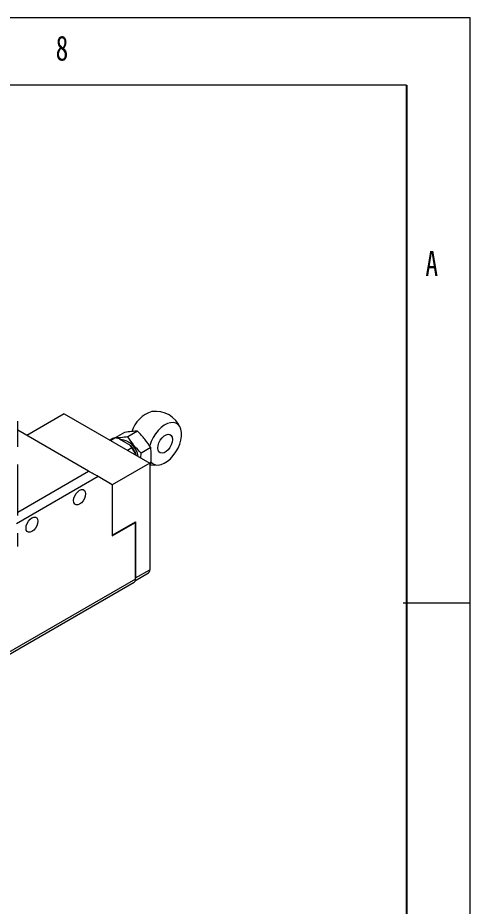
# Paper-space layout '시트2_ENG' of a CAD drawing. Header units: inches. Extents: x 0.2 to 16.3, y 0.2 to 11.5.
# Drawn here: x 15.014 to 16.339, y 8.897 to 11.496 of the extents above; entities that cross this region are included whole.
import ezdxf

# ---------------------------------------------------------------- set-up
doc = ezdxf.new("R2010")
doc.units = ezdxf.units.IN
doc.header["$MEASUREMENT"] = 0
doc.layers.add('NOTES', color=7, linetype='Continuous')
doc.styles.add('SLDTEXTSTYLE2', font='TXT', dxfattribs={"width": 0.75})

psp = doc.layouts.new('시트2_ENG')

# ---------------------------------------------------------------- linework, layer by layer
at = {"color": 7, "linetype": 'Continuous', "lineweight": 18}
for p, q in [((16.3386, 11.4961), (0.1969, 11.4961)), ((16.3386, 0.1969), (16.3386, 11.4961)), ((16.1516, 11.2992), (0.3937, 11.2992)), ((15.15, 10.338), (15.0401, 10.2745)), ((15.15, 10.338), (15.4006, 10.1934)), ((15.0137, 10.2408), (15.0137, 10.3162)), ((15.221, 10.1701), (15.0137, 10.2898)), ((15.2852, 10.26), (15.298, 10.2674)), ((15.3107, 10.2649), (15.298, 10.2674)), ((15.3264, 10.2832), (15.2987, 10.2673)), ((15.3647, 10.2867), (15.3363, 10.2703)), ((15.2917, 10.265), (15.2841, 10.2606)), ((15.3107, 10.2649), (15.3432, 10.2461)), ((15.3475, 10.2388), (15.3432, 10.2461)), ((15.3347, 10.2314), (15.3475, 10.2388)), ((15.3576, 10.2182), (15.3589, 10.219)), ((15.3602, 10.2167), (15.3589, 10.219)), ((15.3737, 10.2089), (15.3746, 10.2227)), ((15.4029, 10.239), (15.3746, 10.2227)), ((15.0137, 10.0399), (15.0137, 10.1894)), ((15.4006, 10.1934), (15.2906, 10.1299)), ((15.4006, 10.1934), (15.4006, 9.8815)), ((15.4029, 10.188), (15.4006, 10.1866)), ((15.2906, 10.1299), (15.2489, 10.154)), ((15.2906, 10.1299), (15.2906, 9.9825)), ((15.2906, 10.1299), (15.2906, 9.9804)), ((15.2906, 9.9825), (15.3588, 10.0219)), ((15.2906, 9.9804), (15.3588, 10.0198)), ((15.3588, 10.0198), (15.357, 10.0208)), ((15.3588, 10.0219), (15.3588, 9.8574)), ((15.3588, 9.8542), (15.3588, 10.0198)), ((15.0137, 9.9499), (15.0137, 9.9885)), ((15.3588, 9.8574), (15.4006, 9.8815)), ((15.3588, 9.8542), (14.3984, 9.2998)), ((15.3584, 9.8505), (15.3965, 9.8725)), ((14.3943, 9.2908), (15.3548, 9.8452)), ((16.3386, 9.7835), (16.1417, 9.7835))]:
    psp.add_line(p, q, dxfattribs=at)
at = {"color": 8, "linetype": 'Continuous', "lineweight": 18}
for p, q in [((15.0137, 10.0504), (15.221, 10.1701)), ((15.2489, 10.154), (15.0097, 10.0159))]:
    psp.add_line(p, q, dxfattribs=at)
at = {"color": 7, "linetype": 'Continuous', "lineweight": 18, "flags": 128}
for points in [[(15.4031, 10.1984), (15.4046, 10.1964), (15.4102, 10.1914), (15.4172, 10.1884), (15.4251, 10.1877), (15.4338, 10.1893), (15.4428, 10.193), (15.452, 10.1988), (15.4609, 10.2064), (15.4692, 10.2156), (15.4767, 10.2261), (15.483, 10.2374), (15.488, 10.2492), (15.4914, 10.261), (15.4931, 10.2724), (15.4931, 10.2829), (15.4914, 10.2923), (15.488, 10.3002), (15.483, 10.3062), (15.4767, 10.3102), (15.4692, 10.3121), (15.4609, 10.3117), (15.452, 10.309), (15.4428, 10.3042), (15.4338, 10.2975), (15.4251, 10.289), (15.4172, 10.2791), (15.4102, 10.2682), (15.4046, 10.2566), (15.4004, 10.2448), (15.3999, 10.2432)], [(15.4236, 10.2375), (15.4244, 10.245), (15.427, 10.2529), (15.431, 10.2606), (15.4362, 10.2674), (15.4421, 10.2728), (15.4482, 10.2764), (15.4541, 10.2778), (15.4593, 10.2769), (15.4633, 10.2739), (15.4658, 10.2689), (15.4667, 10.2624), (15.4658, 10.2549), (15.4633, 10.2469), (15.4593, 10.2393), (15.4541, 10.2324), (15.4482, 10.227), (15.4421, 10.2235), (15.4362, 10.2221), (15.431, 10.223), (15.427, 10.226), (15.4244, 10.231), (15.4236, 10.2375)], [(15.403, 10.1886), (15.415, 10.1873), (15.4279, 10.188)], [(15.1772, 10.0837), (15.178, 10.0904), (15.1805, 10.0974), (15.1844, 10.1041), (15.1892, 10.1097), (15.1946, 10.1138), (15.2, 10.116), (15.2048, 10.1159), (15.2087, 10.1137), (15.2111, 10.1095), (15.212, 10.1038), (15.2111, 10.0971), (15.2087, 10.0901), (15.2048, 10.0834), (15.2, 10.0777), (15.1946, 10.0736), (15.1892, 10.0715), (15.1844, 10.0716), (15.1805, 10.0738), (15.178, 10.078), (15.1772, 10.0837)], [(15.038, 10.0033), (15.0388, 10.01), (15.0413, 10.0171), (15.0452, 10.0237), (15.05, 10.0294), (15.0554, 10.0335), (15.0608, 10.0356), (15.0656, 10.0355), (15.0695, 10.0333), (15.0719, 10.0291), (15.0728, 10.0234), (15.0719, 10.0167), (15.0695, 10.0097), (15.0656, 10.003), (15.0608, 9.9974), (15.0554, 9.9933), (15.05, 9.9912), (15.0452, 9.9912), (15.0413, 9.9935), (15.0388, 9.9976), (15.038, 10.0033)]]:
    psp.add_lwpolyline(points, dxfattribs=at)
at = {"color": 7, "linetype": 'Continuous', "lineweight": 18}
for centre, radius, start, end in [((15.432, 10.2594), 0.0883, 106.6664, 162.5496), ((15.4173, 10.266), 0.0787, 22.2402, 97.7651), ((15.3023, 10.2465), 0.0213, 101.8217, 119.8766), ((15.3082, 10.204), 0.0588, 8.9479, 83.4941), ((15.2726, 10.1824), 0.0951, 20.6434, 42.1274), ((15.2613, 10.1759), 0.1067, 23.8455, 36.1545), ((15.3909, 9.8805), 0.0097, 305.0133, 6.2988), ((15.3492, 9.8532), 0.0097, 305.0133, 6.2988)]:
    psp.add_arc(centre, radius, start, end, dxfattribs=at)
psp.add_ellipse((15.235, 10.162), major_axis=(0.0197, -0.0114), ratio=0.00007, start_param=0.785439, end_param=2.356235, dxfattribs=at)
for points, knots in [([(15.3363, 10.2703), (15.3292, 10.2693), (15.3157, 10.2673), (15.3051, 10.2671), (15.3002, 10.267)], [0, 0, 0, 0, 0.527563, 1, 1, 1, 1]), ([(15.3647, 10.2867), (15.3591, 10.2866), (15.348, 10.2863), (15.3336, 10.2843), (15.3264, 10.2832)], [0, 0, 0, 0, 0.495216, 1, 1, 1, 1]), ([(15.3746, 10.2227), (15.3675, 10.2301), (15.3531, 10.245), (15.3419, 10.2618), (15.3363, 10.2703)], [0, 0, 0, 0, 0.495216, 1, 1, 1, 1]), ([(15.4029, 10.239), (15.3974, 10.2474), (15.3863, 10.2642), (15.3719, 10.2791), (15.3647, 10.2867)], [0, 0, 0, 0, 0.495216, 1, 1, 1, 1]), ([(15.4029, 10.188), (15.4032, 10.1903), (15.4042, 10.2004), (15.405, 10.2179), (15.4036, 10.232), (15.4029, 10.239)], [0, 0, 0, 0, 0.126972, 0.560077, 1, 1, 1, 1])]:
    psp.add_open_spline(points, degree=3, knots=knots, dxfattribs=at)
at = {"layer": 'NOTES', "color": 7}
psp.add_line((16.1516, 11.2992), (16.1516, 0.3937), dxfattribs=at)

# ---------------------------------------------------------------- texts
at = {"color": 7, "linetype": 'Continuous', "lineweight": 0, "char_height": 0.0729, "attachment_point": 1, "style": 'SLDTEXTSTYLE2'}
for s, insert in [('8', (15.1247, 11.4436)), ('A', (16.2073, 10.8137))]:
    psp.add_mtext(s, dxfattribs=dict(at, insert=insert))

doc.saveas('drawing.dxf')
